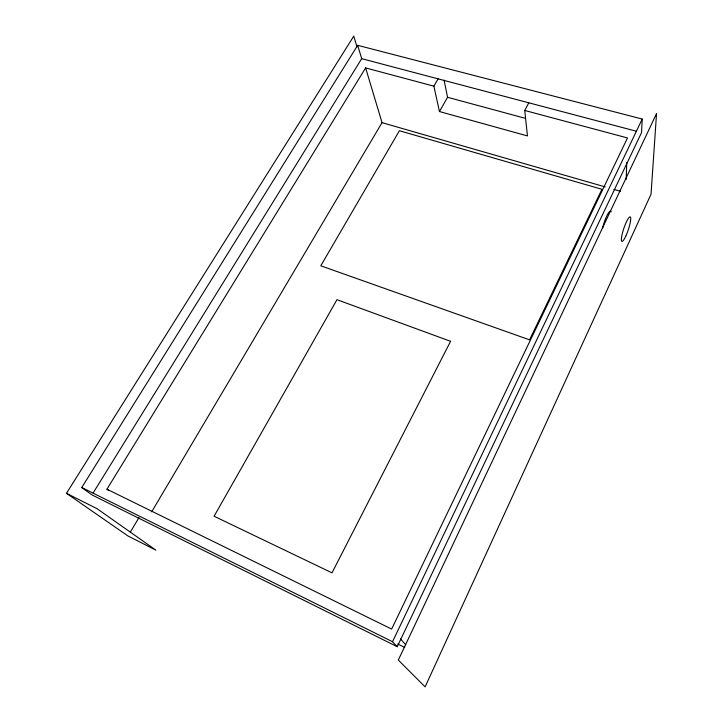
<?xml version="1.0" encoding="UTF-8"?>
<svg xmlns="http://www.w3.org/2000/svg" width="723" height="723" viewBox="0 0 723 723"><rect width="100%" height="100%" fill="white"/><g stroke="black" fill="none" stroke-linecap="round" stroke-linejoin="round"><path stroke-width="1.08" d="M626.217 179.394L626.733 162.594M642.214 119.051L641.545 132.589L397.243 646.714L91.938 494.903L81.753 487.519L357.677 45.323L642.214 119.051L392.526 641.717L397.243 646.714M438.111 78.852L433.881 86.164L439.448 111.55L527.456 135.924L524.744 110.465L528.82 102.811M439.448 111.55L447.573 97.289L444.067 80.154M151.658 511.866L382.033 122.657L365.621 67.908L433.881 86.164M130.321 532.119L138.979 517.578M108.721 490.565L106.941 489.209L365.621 67.908M93.122 492.987L361.69 58.671L357.677 45.323M66.462 493.321L97.135 508.73L155.906 550.167L128.007 535.996L66.462 493.321L353.755 36.15L357.008 46.887M361.69 58.671L636.123 131.152M524.744 110.465L627.492 137.948L391.64 629.073L106.941 489.209M447.573 97.289L525.531 118.373M382.033 122.657L605.223 186.914M613.89 189.408L620.388 191.279M397.722 643.976L404.799 647.483M81.753 487.519L392.526 641.717M400.515 638.96L405.693 644.726M602.512 228.522A12.833 2.549 -71.6 0 1 607.257 215.02A12.833 2.549 -71.6 0 1 611.197 211.812M656.538 113.583L651.034 194.198L425.115 686.85L398.31 660.045L656.538 113.583M601.934 189.299L529.579 339.855L320.777 265.793L399.403 130.736L601.934 189.299M450.583 341.31L332.002 572.842L214.089 516.231L336.963 299.684L450.583 341.31M625.775 236.168A12.933 2.332 -71.4 0 0 630.248 216.882A12.933 2.332 -71.4 0 0 622.151 234.27A12.933 2.332 -71.4 0 0 625.775 236.168"/></g></svg>
